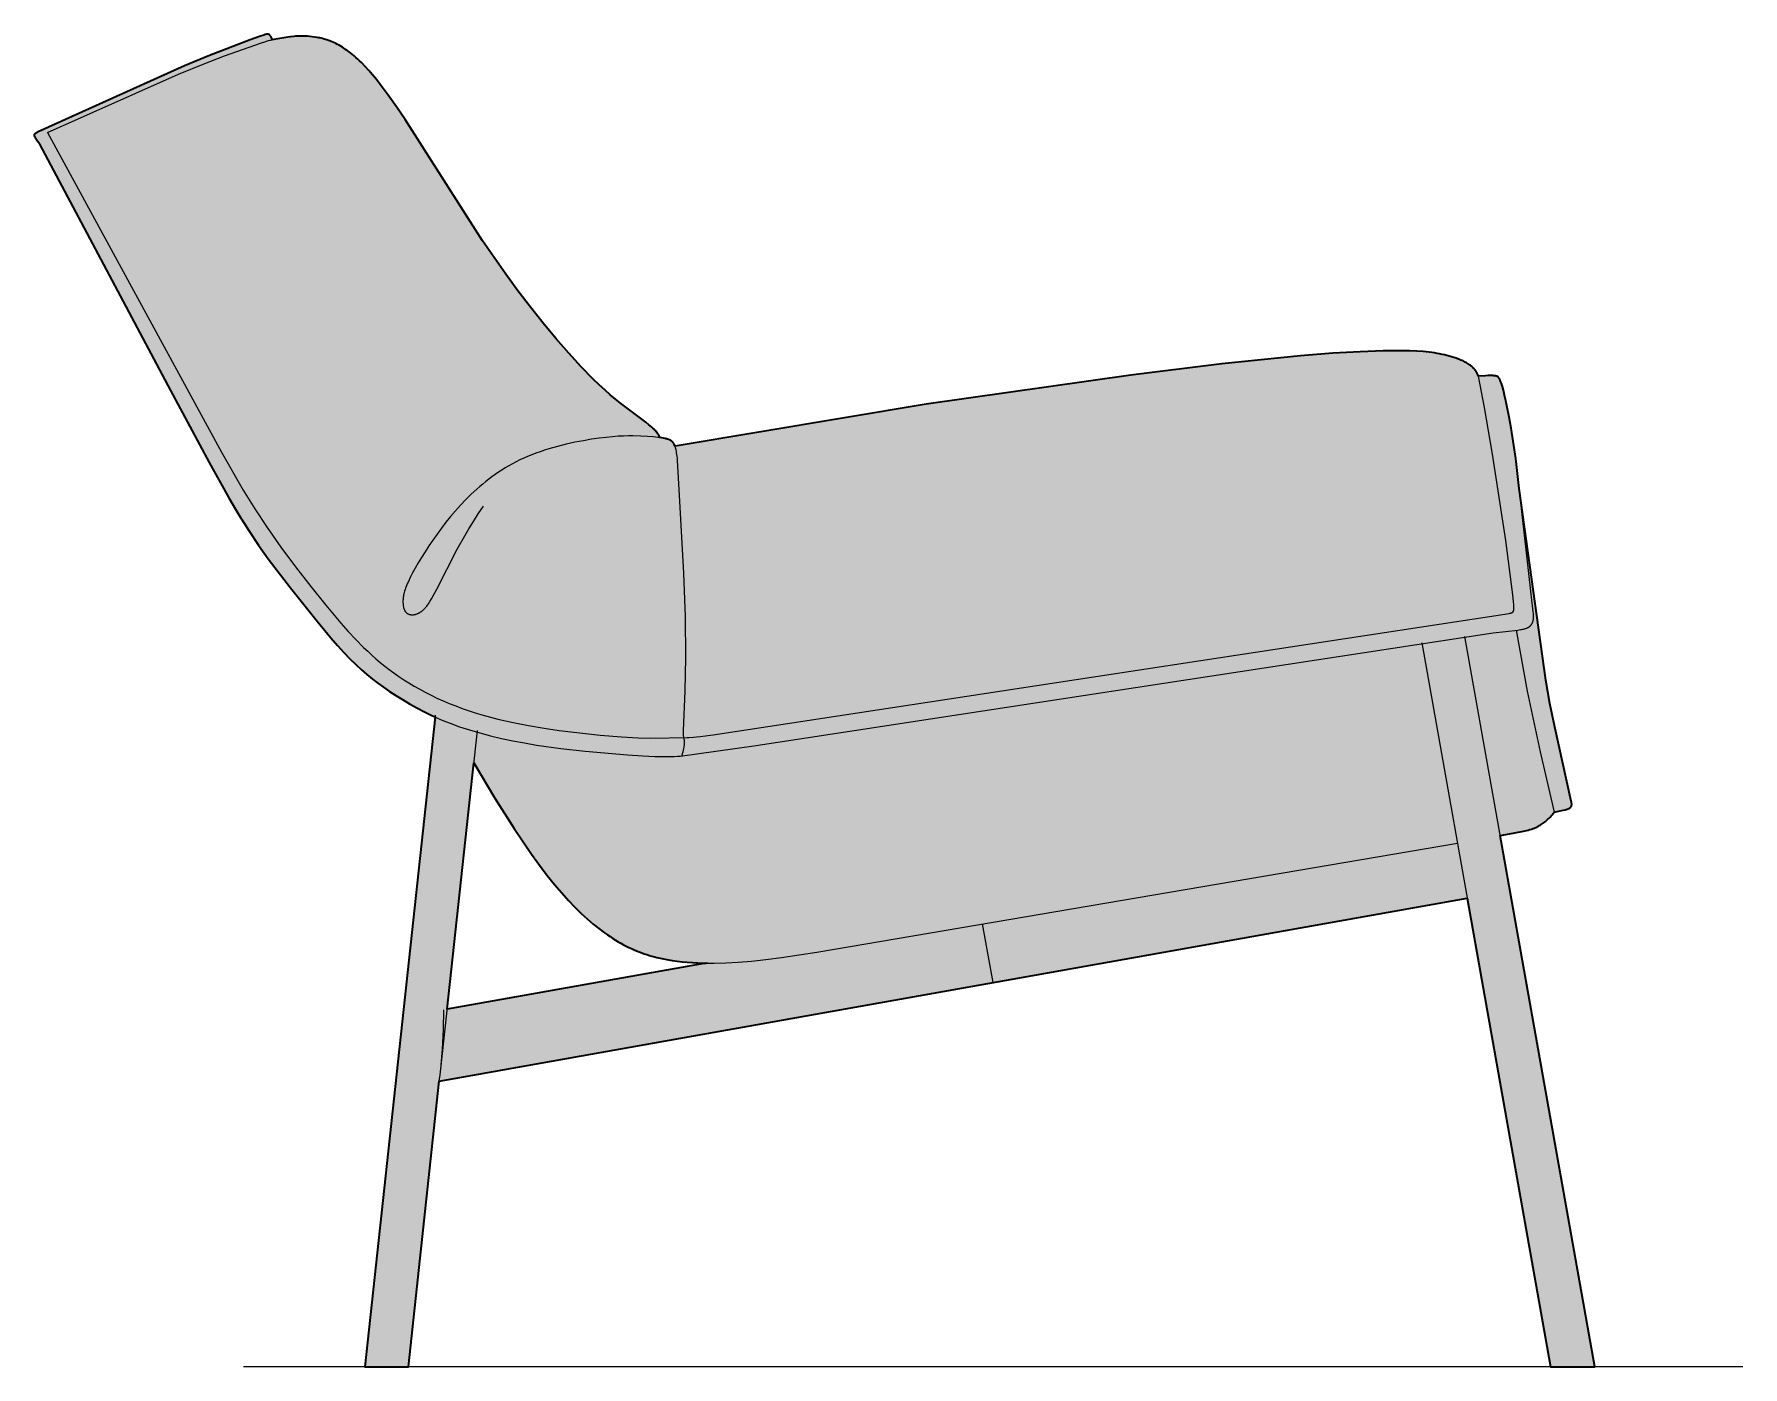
# Model space of a CAD drawing. Header units: millimetres. Extents: x 0 to 2358, y -1186 to 768.
# Drawn here: x 1373 to 2358, y 0 to 768 of the extents above; entities that cross this region are included whole.
import ezdxf

# ---------------------------------------------------------------- set-up
doc = ezdxf.new("R2010")
doc.units = ezdxf.units.MM
doc.layers.add('Blocks', color=7, linetype='Continuous')
doc.layers.add('Blocks$Fill', color=7, linetype='Continuous', true_color=0xffffff)
for name, color, linetype, lineweight, true_color in [('Blocks$Inner', 7, 'Continuous', 25, 0x007f00), ('Blocks$Outline', 7, 'Continuous', 35, 0xff3f3f), ('Groud', 7, 'Continuous', 25, 0x243775)]:
    doc.layers.add(name, color=color, linetype=linetype, lineweight=lineweight, true_color=true_color)

# ---------------------------------------------------------------- blocks, each defined once
blk = doc.blocks.new('Wrap Lounge Chair Side')
at = {"layer": 'Blocks$Fill', "extrusion": (0, 0, -1)}
h = blk.add_hatch(color=256, dxfattribs=at)
h.paths.add_polyline_path([(-705.12, 270.01), (-753.15, 0), (-778.54, 0), (-724.1, 306.09), (-738.41, 308.85), (-740.28, 309.29), (-741.23, 309.54), (-742.19, 309.83), (-742.67, 309.99), (-743.16, 310.17), (-743.65, 310.35), (-744.15, 310.56), (-744.65, 310.77), (-745.15, 311.01), (-745.66, 311.26), (-746.18, 311.53), (-746.7, 311.83), (-747.22, 312.14), (-747.75, 312.48), (-748.29, 312.84), (-748.83, 313.23), (-749.38, 313.64), (-749.93, 314.09), (-750.49, 314.56), (-751.06, 315.06), (-751.64, 315.59), (-752.22, 316.16), (-752.81, 316.76), (-753.41, 317.39), (-754.01, 318.06), (-754.63, 318.77), (-755.25, 319.52), (-761.51, 320.97), (-762.04, 321.12), (-762.52, 321.27), (-762.74, 321.34), (-762.95, 321.42), (-763.15, 321.49), (-763.34, 321.57), (-763.52, 321.64), (-763.68, 321.72), (-763.84, 321.8), (-763.92, 321.84), (-763.99, 321.88), (-764.06, 321.92), (-764.13, 321.97), (-764.19, 322.01), (-764.26, 322.05), (-764.32, 322.09), (-764.38, 322.14), (-764.44, 322.18), (-764.49, 322.23), (-764.54, 322.27), (-764.6, 322.32), (-764.64, 322.37), (-764.69, 322.42), (-764.74, 322.46), (-764.78, 322.51), (-764.82, 322.56), (-764.86, 322.62), (-764.9, 322.67), (-764.93, 322.72), (-764.97, 322.77), (-765, 322.83), (-765.03, 322.88), (-765.06, 322.94), (-765.09, 323), (-765.11, 323.06), (-765.13, 323.12), (-765.16, 323.18), (-765.18, 323.24), (-765.2, 323.3), (-765.21, 323.37), (-765.23, 323.43), (-765.24, 323.5), (-765.25, 323.56), (-765.27, 323.63), (-765.27, 323.7), (-765.28, 323.77), (-765.29, 323.85), (-765.29, 323.92), (-765.3, 323.99), (-765.3, 324.07), (-765.3, 324.15), (-765.3, 324.31), (-765.29, 324.47), (-765.28, 324.64), (-765.26, 324.82), (-765.24, 325), (-765.22, 325.19), (-765.16, 325.58), (-765.08, 326.01), (-755.29, 369.52), (-752.75, 382.21), (-750.4, 395.64), (-735.04, 506.04), (-730.46, 540.83), (-729.32, 547.22), (-727.42, 556.59), (-726.63, 559.96), (-725.95, 562.66), (-725.34, 564.83), (-724.79, 566.6), (-724.54, 567.36), (-724.29, 568.02), (-724.17, 568.32), (-724.05, 568.61), (-723.93, 568.87), (-723.81, 569.11), (-723.69, 569.34), (-723.63, 569.44), (-723.57, 569.54), (-723.51, 569.64), (-723.45, 569.73), (-723.39, 569.82), (-723.33, 569.9), (-723.27, 569.98), (-723.21, 570.06), (-723.15, 570.13), (-723.09, 570.19), (-723.03, 570.26), (-723, 570.29), (-722.97, 570.32), (-722.94, 570.34), (-722.9, 570.37), (-722.87, 570.4), (-722.84, 570.42), (-722.81, 570.45), (-722.78, 570.47), (-722.74, 570.5), (-722.71, 570.52), (-722.68, 570.54), (-722.64, 570.56), (-722.61, 570.58), (-722.58, 570.6), (-722.54, 570.62), (-722.51, 570.64), (-722.47, 570.66), (-722.44, 570.68), (-722.36, 570.71), (-722.29, 570.74), (-722.22, 570.77), (-722.14, 570.8), (-722.07, 570.82), (-721.99, 570.84), (-721.91, 570.86), (-721.82, 570.88), (-721.74, 570.9), (-721.65, 570.92), (-721.48, 570.95), (-721.29, 570.98), (-720.89, 571.03), (-720.43, 571.08), (-720.18, 571.11), (-719.89, 571.13), (-719.56, 571.14), (-719.19, 571.15), (-718.28, 571.16), (-717.12, 571.14), (-715.64, 571.08), (-711.51, 570.83), (-711.41, 571.13), (-711.3, 571.43), (-711.18, 571.72), (-711.05, 572.01), (-710.92, 572.29), (-710.78, 572.57), (-710.64, 572.85), (-710.48, 573.11), (-710.32, 573.38), (-710.16, 573.64), (-709.98, 573.89), (-709.8, 574.14), (-709.62, 574.39), (-709.42, 574.63), (-709.23, 574.87), (-709.02, 575.1), (-708.81, 575.33), (-708.6, 575.56), (-708.38, 575.78), (-708.15, 575.99), (-707.92, 576.21), (-707.68, 576.42), (-707.44, 576.62), (-707.19, 576.82), (-706.94, 577.02), (-706.68, 577.21), (-706.16, 577.59), (-705.61, 577.95), (-705.06, 578.3), (-704.48, 578.64), (-703.89, 578.96), (-703.29, 579.27), (-702.68, 579.57), (-702.05, 579.85), (-701.42, 580.13), (-700.77, 580.39), (-700.12, 580.65), (-698.79, 581.13), (-697.44, 581.58), (-696.08, 581.99), (-694.72, 582.38), (-691.98, 583.08), (-690.59, 583.39), (-689.18, 583.68), (-687.74, 583.95), (-686.26, 584.19), (-684.73, 584.41), (-683.14, 584.61), (-679.76, 584.94), (-676.05, 585.19), (-671.94, 585.36), (-667.37, 585.45), (-656.59, 585.37), (-643.44, 584.91), (-627.69, 583.99), (-609.1, 582.51), (-563.7, 577.85), (-511.22, 571.47), (-393.42, 554.66), (-248.7, 530.42), (-248.57, 530.76), (-248.47, 531.03), (-248.36, 531.29), (-248.3, 531.42), (-248.24, 531.54), (-248.18, 531.67), (-248.11, 531.79), (-248.05, 531.91), (-247.98, 532.02), (-247.91, 532.14), (-247.84, 532.25), (-247.76, 532.36), (-247.69, 532.46), (-247.61, 532.57), (-247.52, 532.67), (-247.44, 532.77), (-247.35, 532.87), (-247.26, 532.97), (-247.17, 533.06), (-247.07, 533.15), (-246.97, 533.24), (-246.86, 533.33), (-246.76, 533.41), (-246.64, 533.5), (-246.53, 533.58), (-246.41, 533.65), (-246.29, 533.73), (-246.16, 533.8), (-246.03, 533.88), (-245.9, 533.95), (-245.76, 534.02), (-245.62, 534.08), (-245.47, 534.15), (-245.32, 534.21), (-245.16, 534.27), (-244.84, 534.39), (-244.5, 534.5), (-244.14, 534.61), (-243.75, 534.71), (-243.35, 534.81), (-242.93, 534.9), (-242.03, 535.08), (-241.04, 535.25), (-239.95, 535.41), (-239.94, 535.41), (-239.86, 535.65), (-239.8, 535.81), (-239.74, 535.97), (-239.67, 536.13), (-239.6, 536.28), (-239.53, 536.44), (-239.45, 536.59), (-239.37, 536.75), (-239.28, 536.91), (-239.19, 537.06), (-239.1, 537.22), (-239, 537.37), (-238.8, 537.68), (-238.58, 538), (-238.35, 538.31), (-238.1, 538.62), (-237.84, 538.93), (-237.56, 539.25), (-237.27, 539.56), (-236.96, 539.88), (-236.65, 540.2), (-235.97, 540.84), (-235.24, 541.5), (-234.46, 542.17), (-233.62, 542.85), (-231.81, 544.27), (-217.31, 555.17), (-214.38, 557.53), (-211.34, 560.1), (-208.17, 562.89), (-204.91, 565.91), (-201.56, 569.15), (-194.63, 576.24), (-187.46, 584.03), (-180.15, 592.42), (-172.77, 601.29), (-165.42, 610.52), (-158.19, 620), (-151.15, 629.6), (-137.86, 648.82), (-93.16, 718.81), (-88.27, 726.02), (-83.52, 732.72), (-78.9, 738.87), (-76.65, 741.72), (-74.43, 744.41), (-72.25, 746.94), (-70.1, 749.3), (-67.99, 751.49), (-66.95, 752.52), (-65.91, 753.5), (-64.89, 754.43), (-63.87, 755.32), (-62.86, 756.16), (-61.87, 756.96), (-60.88, 757.72), (-59.9, 758.44), (-58.93, 759.12), (-57.97, 759.76), (-57.03, 760.36), (-56.09, 760.92), (-55.16, 761.45), (-54.24, 761.95), (-53.34, 762.41), (-52.44, 762.84), (-51.55, 763.24), (-50.68, 763.62), (-49.81, 763.96), (-48.96, 764.28), (-48.12, 764.57), (-47.29, 764.84), (-46.47, 765.08), (-45.67, 765.3), (-44.87, 765.5), (-44.09, 765.68), (-43.32, 765.85), (-42.56, 765.99), (-41.08, 766.23), (-39.65, 766.42), (-38.27, 766.56), (-36.95, 766.66), (-35.67, 766.73), (-34.45, 766.76), (-33.28, 766.77), (-32.16, 766.75), (-31.08, 766.71), (-30.05, 766.65), (-29.07, 766.58), (-27.25, 766.38), (-25.61, 766.16), (-17.61, 764.86), (-16.74, 764.7), (-16.22, 765.82), (-16.07, 766.1), (-15.93, 766.36), (-15.79, 766.6), (-15.73, 766.7), (-15.66, 766.81), (-15.6, 766.9), (-15.53, 766.99), (-15.47, 767.08), (-15.41, 767.16), (-15.35, 767.23), (-15.29, 767.3), (-15.25, 767.33), (-15.22, 767.37), (-15.19, 767.4), (-15.16, 767.43), (-15.13, 767.45), (-15.1, 767.48), (-15.07, 767.51), (-15.04, 767.53), (-15.01, 767.56), (-14.98, 767.58), (-14.95, 767.6), (-14.92, 767.62), (-14.88, 767.64), (-14.85, 767.66), (-14.82, 767.68), (-14.79, 767.7), (-14.76, 767.71), (-14.73, 767.73), (-14.69, 767.74), (-14.66, 767.76), (-14.63, 767.77), (-14.59, 767.78), (-14.56, 767.8), (-14.53, 767.81), (-14.49, 767.82), (-14.46, 767.82), (-14.43, 767.83), (-14.39, 767.84), (-14.35, 767.85), (-14.32, 767.85), (-14.28, 767.86), (-14.25, 767.87), (-14.21, 767.87), (-14.17, 767.87), (-14.14, 767.88), (-14.1, 767.88), (-14.02, 767.88), (-13.95, 767.88), (-13.87, 767.88), (-13.79, 767.88), (-13.71, 767.87), (-13.63, 767.86), (-13.54, 767.85), (-13.46, 767.84), (-13.37, 767.83), (-13.29, 767.81), (-13.11, 767.77), (-12.92, 767.73), (-12.74, 767.68), (-12.54, 767.63), (-11.72, 767.37), (-9.36, 766.58), (-3.97, 764.63), (19.54, 755.6), (33.82, 749.71), (118.16, 711.56), (118.88, 711.22), (119.11, 711.1), (119.33, 710.98), (119.53, 710.86), (119.62, 710.8), (119.71, 710.74), (119.8, 710.69), (119.88, 710.63), (119.96, 710.57), (120.04, 710.51), (120.07, 710.48), (120.1, 710.45), (120.14, 710.42), (120.17, 710.39), (120.2, 710.36), (120.22, 710.33), (120.25, 710.3), (120.27, 710.27), (120.3, 710.24), (120.32, 710.21), (120.34, 710.18), (120.36, 710.15), (120.38, 710.12), (120.4, 710.09), (120.41, 710.06), (120.43, 710.03), (120.44, 710), (120.45, 709.97), (120.47, 709.94), (120.48, 709.91), (120.48, 709.88), (120.49, 709.85), (120.5, 709.83), (120.51, 709.8), (120.51, 709.77), (120.51, 709.74), (120.52, 709.71), (120.52, 709.68), (120.52, 709.65), (120.52, 709.62), (120.52, 709.59), (120.52, 709.56), (120.51, 709.53), (120.51, 709.5), (120.51, 709.46), (120.5, 709.43), (120.49, 709.4), (120.49, 709.37), (120.48, 709.34), (120.47, 709.31), (120.46, 709.28), (120.45, 709.25), (120.44, 709.22), (120.43, 709.19), (120.41, 709.13), (120.38, 709.06), (120.35, 709), (120.32, 708.94), (120.28, 708.87), (120.25, 708.81), (120.17, 708.68), (120.01, 708.41), (118.35, 705.96), (118.2, 705.73), (118.06, 705.49), (117.9, 705.22), (8.3, 500.73), (2.55, 491), (-3.13, 481.89), (-8.71, 473.53), (-14.39, 465.56), (-27.11, 448.89), (-42.47, 429.61), (-50.4, 420.12), (-54.25, 415.7), (-57.93, 411.63), (-61.43, 407.95), (-64.76, 404.64), (-67.99, 401.64), (-71.16, 398.88), (-74.31, 396.32), (-77.51, 393.89), (-80.8, 391.53), (-84.23, 389.19), (-87.84, 386.82), (-91.65, 384.43), (-95.67, 382.04), (-99.9, 379.67), (-104.36, 377.34), (-109.05, 375.07), (-110.44, 374.45), (-69.92, 0), (-95.06, 0), (-112.88, 164.67)], flags=0)
h.paths.add_polyline_path([(-132.74, 348.12), (-156.02, 310.12), (-161.14, 302.44), (-166.02, 295.42), (-170.67, 289.01), (-175.1, 283.18), (-179.34, 277.88), (-183.4, 273.08), (-187.3, 268.74), (-191.04, 264.81), (-194.66, 261.27), (-198.16, 258.06), (-201.56, 255.16), (-204.89, 252.52), (-208.14, 250.1), (-209.74, 248.97), (-211.33, 247.9), (-212.91, 246.87), (-214.47, 245.9), (-216.03, 244.97), (-217.56, 244.09), (-219.09, 243.25), (-220.61, 242.46), (-222.12, 241.71), (-223.62, 241), (-225.11, 240.33), (-226.59, 239.7), (-228.07, 239.11), (-229.54, 238.56), (-231.01, 238.03), (-232.47, 237.54), (-233.93, 237.09), (-235.38, 236.66), (-236.83, 236.26), (-238.28, 235.9), (-241.17, 235.24), (-244.07, 234.67), (-246.97, 234.19), (-249.88, 233.79), (-252.8, 233.45), (-255.75, 233.17), (-258.73, 232.94), (-261.76, 232.77), (-264.84, 232.65), (-266.5, 232.62), (-117.37, 206.09)], flags=0)
at = {"layer": 'Blocks$Inner'}
for p, q in [((431.94, 221.42), (425.93, 255.21)), ((267.35, 232.77), (117.37, 206.09))]:
    blk.add_line(p, q, dxfattribs=at)
for points in [[(16.74, 764.7), (16.37, 765.5), (16.22, 765.82), (16.07, 766.1), (15.93, 766.36), (15.79, 766.6), (15.73, 766.7), (15.66, 766.81), (15.6, 766.9), (15.53, 766.99), (15.47, 767.08), (15.41, 767.16), (15.35, 767.23), (15.29, 767.3), (15.25, 767.33), (15.22, 767.37), (15.19, 767.4), (15.16, 767.43), (15.13, 767.45), (15.1, 767.48), (15.07, 767.51), (15.04, 767.53), (15.01, 767.56), (14.98, 767.58), (14.95, 767.6), (14.92, 767.62), (14.88, 767.64), (14.85, 767.66), (14.82, 767.68), (14.79, 767.7), (14.76, 767.71), (14.73, 767.73), (14.69, 767.74), (14.66, 767.76), (14.63, 767.77), (14.59, 767.78), (14.56, 767.8), (14.53, 767.81), (14.49, 767.82), (14.46, 767.82), (14.43, 767.83), (14.39, 767.84), (14.35, 767.85), (14.32, 767.85), (14.28, 767.86), (14.25, 767.87), (14.21, 767.87), (14.17, 767.87), (14.14, 767.88), (14.1, 767.88), (14.02, 767.88), (13.95, 767.88), (13.87, 767.88), (13.79, 767.88), (13.71, 767.87), (13.63, 767.86), (13.54, 767.85), (13.46, 767.84), (13.37, 767.83), (13.29, 767.81), (13.11, 767.77), (12.92, 767.73), (12.74, 767.68), (12.54, 767.63), (11.72, 767.37), (9.36, 766.58), (3.97, 764.63), (-19.54, 755.6), (-33.82, 749.71), (-118.16, 711.56), (-118.65, 711.33), (-118.88, 711.22), (-119.11, 711.1), (-119.33, 710.98), (-119.53, 710.86), (-119.62, 710.8), (-119.71, 710.74), (-119.8, 710.69), (-119.88, 710.63), (-119.96, 710.57), (-120.04, 710.51), (-120.07, 710.48), (-120.1, 710.45), (-120.14, 710.42), (-120.17, 710.39), (-120.2, 710.36), (-120.22, 710.33), (-120.25, 710.3), (-120.27, 710.27), (-120.3, 710.24), (-120.32, 710.21), (-120.34, 710.18), (-120.36, 710.15), (-120.38, 710.12), (-120.4, 710.09), (-120.41, 710.06), (-120.43, 710.03), (-120.44, 710), (-120.45, 709.97), (-120.47, 709.94), (-120.48, 709.91), (-120.48, 709.88), (-120.49, 709.85), (-120.5, 709.83), (-120.51, 709.8), (-120.51, 709.77), (-120.51, 709.74), (-120.52, 709.71), (-120.52, 709.68), (-120.52, 709.65), (-120.52, 709.62), (-120.52, 709.59), (-120.52, 709.56), (-120.51, 709.53), (-120.51, 709.5), (-120.51, 709.46), (-120.5, 709.43), (-120.49, 709.4), (-120.49, 709.37), (-120.48, 709.34), (-120.47, 709.31), (-120.46, 709.28), (-120.45, 709.25), (-120.44, 709.22), (-120.43, 709.19), (-120.41, 709.13), (-120.38, 709.06), (-120.35, 709), (-120.32, 708.94), (-120.28, 708.87), (-120.25, 708.81), (-120.17, 708.68), (-120.01, 708.41), (-118.35, 705.96), (-118.2, 705.73), (-118.06, 705.49), (-117.9, 705.22), (-117.54, 704.54), (-42.01, 562.51), (-19.73, 521.05), (-8.3, 500.73), (-2.55, 491), (3.13, 481.89), (8.71, 473.53), (14.39, 465.56), (27.11, 448.89), (42.47, 429.61), (50.4, 420.12), (54.25, 415.7), (57.93, 411.63), (61.43, 407.95), (64.76, 404.64), (67.99, 401.64), (71.16, 398.88), (74.31, 396.32), (77.51, 393.89), (80.8, 391.53), (84.23, 389.19), (87.84, 386.82), (91.65, 384.43), (95.67, 382.04), (99.9, 379.67), (104.36, 377.34), (109.05, 375.07), (113.98, 372.88), (116.54, 371.82), (119.16, 370.79), (124.6, 368.82), (130.28, 366.97), (136.19, 365.24), (142.32, 363.63), (148.67, 362.13), (155.21, 360.74), (161.93, 359.46), (168.83, 358.29), (182.97, 356.28), (196.95, 354.67), (221.27, 352.57), (230.2, 352.02), (236.98, 351.73), (242, 351.64), (245.64, 351.65), (248.28, 351.72), (250.2, 351.83), (250.97, 351.89), (251.66, 351.96), (294.14, 357.91), (720.12, 422.98), (734.17, 424.53), (734.97, 424.64), (735.75, 424.76), (736.5, 424.89), (737.21, 425.04), (737.56, 425.12), (737.9, 425.2), (738.23, 425.29), (738.55, 425.38), (738.86, 425.48), (739.16, 425.59), (739.45, 425.7), (739.73, 425.82), (739.86, 425.88), (739.99, 425.94), (740.12, 426.01), (740.25, 426.07), (740.37, 426.14), (740.49, 426.21), (740.61, 426.28), (740.72, 426.35), (740.83, 426.43), (740.94, 426.5), (741.05, 426.58), (741.15, 426.66), (741.25, 426.74), (741.34, 426.83), (741.44, 426.91), (741.53, 427), (741.61, 427.09), (741.7, 427.18), (741.78, 427.27), (741.86, 427.36), (741.94, 427.45), (742.01, 427.55), (742.08, 427.64), (742.15, 427.74), (742.22, 427.84), (742.28, 427.93), (742.34, 428.03), (742.4, 428.13), (742.46, 428.24), (742.51, 428.34), (742.56, 428.44), (742.61, 428.55), (742.66, 428.65), (742.71, 428.76), (742.75, 428.86), (742.79, 428.97), (742.87, 429.18), (742.94, 429.4), (743, 429.62), (743.06, 429.84), (743.11, 430.06), (743.15, 430.28), (743.19, 430.49), (743.22, 430.71), (743.25, 430.93), (743.27, 431.15), (743.29, 431.36), (743.31, 431.58), (743.32, 432), (743.33, 432.4), (743.32, 432.79), (743.31, 433.17), (743.3, 433.53), (743.27, 433.89), (743.24, 434.26), (743.16, 435.05), (733.06, 523.35), (730.46, 540.83), (729.32, 547.22), (727.42, 556.59), (726.63, 559.96), (725.95, 562.66), (725.34, 564.83), (724.79, 566.6), (724.54, 567.36), (724.29, 568.02), (724.17, 568.32), (724.05, 568.61), (723.93, 568.87), (723.81, 569.11), (723.69, 569.34), (723.63, 569.44), (723.57, 569.54), (723.51, 569.64), (723.45, 569.73), (723.39, 569.82), (723.33, 569.9), (723.27, 569.98), (723.21, 570.06), (723.15, 570.13), (723.09, 570.19), (723.03, 570.26), (723, 570.29), (722.97, 570.32), (722.94, 570.34), (722.9, 570.37), (722.87, 570.4), (722.84, 570.42), (722.81, 570.45), (722.78, 570.47), (722.74, 570.5), (722.71, 570.52), (722.68, 570.54), (722.64, 570.56), (722.61, 570.58), (722.58, 570.6), (722.54, 570.62), (722.51, 570.64), (722.47, 570.66), (722.44, 570.68), (722.36, 570.71), (722.29, 570.74), (722.22, 570.77), (722.14, 570.8), (722.07, 570.82), (721.99, 570.84), (721.91, 570.86), (721.82, 570.88), (721.74, 570.9), (721.65, 570.92), (721.48, 570.95), (721.29, 570.98), (720.89, 571.03), (720.43, 571.08), (720.18, 571.11), (719.89, 571.13), (719.56, 571.14), (719.19, 571.15), (718.28, 571.16), (717.12, 571.14), (715.64, 571.08), (711.51, 570.83)], [(-112.83, 711.3), (-37.31, 744.77), (-22.24, 751.02), (-10.81, 755.4), (10.44, 762.92), (12.36, 763.55), (13.91, 764.03), (14.58, 764.22), (15.22, 764.38), (15.82, 764.52), (16.41, 764.64), (17.61, 764.86), (25.61, 766.16), (27.25, 766.38), (29.07, 766.58), (30.05, 766.65), (31.08, 766.71), (32.16, 766.75), (33.28, 766.77), (34.45, 766.76), (35.67, 766.73), (36.95, 766.66), (38.27, 766.56), (39.65, 766.42), (41.08, 766.23), (42.56, 765.99), (43.32, 765.85), (44.09, 765.68), (44.87, 765.5), (45.67, 765.3), (46.47, 765.08), (47.29, 764.84), (48.12, 764.57), (48.96, 764.28), (49.81, 763.96), (50.68, 763.62), (51.55, 763.24), (52.44, 762.84), (53.34, 762.41), (54.24, 761.95), (55.16, 761.45), (56.09, 760.92), (57.03, 760.36), (57.97, 759.76), (58.93, 759.12), (59.9, 758.44), (60.88, 757.72), (61.87, 756.96), (62.86, 756.16), (63.87, 755.32), (64.89, 754.43), (65.91, 753.5), (66.95, 752.52), (67.99, 751.49), (70.1, 749.3), (72.25, 746.94), (74.43, 744.41), (76.65, 741.72), (78.9, 738.87), (83.52, 732.72), (88.27, 726.02), (93.16, 718.81), (137.86, 648.82), (151.15, 629.6), (158.19, 620), (165.42, 610.52), (172.77, 601.29), (180.15, 592.42), (187.46, 584.03), (194.63, 576.24), (201.56, 569.15), (204.91, 565.91), (208.17, 562.89), (211.34, 560.1), (214.38, 557.53), (217.31, 555.17), (231.81, 544.27), (233.62, 542.85), (234.46, 542.17), (235.24, 541.5), (235.97, 540.84), (236.65, 540.2), (236.96, 539.88), (237.27, 539.56), (237.56, 539.25), (237.84, 538.93), (238.1, 538.62), (238.35, 538.31), (238.58, 538), (238.8, 537.68), (239, 537.37), (239.1, 537.22), (239.19, 537.06), (239.28, 536.91), (239.37, 536.75), (239.45, 536.59), (239.53, 536.44), (239.6, 536.28), (239.67, 536.13), (239.74, 535.97), (239.8, 535.81), (239.86, 535.65), (239.91, 535.49), (239.96, 535.34), (240.01, 535.18)], [(-112.87, 711.28), (-12.63, 527.04), (-0.04, 505.13), (6.59, 494.44), (13.77, 483.56), (21.68, 472.33), (30.12, 460.94), (38.84, 449.67), (47.56, 438.81), (56.12, 428.59), (60.42, 423.73), (64.8, 419.04), (69.31, 414.5), (71.62, 412.29), (73.99, 410.11), (76.41, 407.98), (78.89, 405.88), (81.45, 403.81), (84.07, 401.79), (86.78, 399.79), (89.57, 397.84), (92.44, 395.92), (95.4, 394.05), (98.44, 392.22), (101.58, 390.43), (104.8, 388.7), (108.12, 387.01), (111.53, 385.37), (115.03, 383.78), (118.63, 382.26), (122.33, 380.78), (126.13, 379.37), (130.04, 378.02), (134.04, 376.73), (138.15, 375.51), (142.36, 374.35), (146.66, 373.26), (155.45, 371.28), (164.37, 369.53), (173.25, 368.01), (181.96, 366.71), (190.34, 365.61), (205.5, 363.97), (217.82, 362.97), (227.45, 362.47), (234.83, 362.3), (255.71, 362.61), (256.73, 362.64), (259.32, 362.8), (261.01, 362.95), (263.25, 363.18), (270.64, 364.13), (729.24, 434.14), (729.57, 434.2), (729.89, 434.26), (730.03, 434.29), (730.17, 434.32), (730.31, 434.36), (730.44, 434.4), (730.56, 434.44), (730.62, 434.46), (730.67, 434.48), (730.73, 434.5), (730.79, 434.53), (730.84, 434.55), (730.89, 434.58), (730.94, 434.6), (730.99, 434.63), (731.04, 434.66), (731.09, 434.69), (731.13, 434.72), (731.18, 434.75), (731.22, 434.78), (731.26, 434.81), (731.3, 434.84), (731.34, 434.88), (731.38, 434.92), (731.42, 434.95), (731.45, 434.99), (731.49, 435.03), (731.52, 435.07), (731.55, 435.11), (731.58, 435.16), (731.61, 435.2), (731.64, 435.25), (731.67, 435.29), (731.7, 435.34), (731.73, 435.39), (731.75, 435.45), (731.77, 435.5), (731.8, 435.55), (731.82, 435.61), (731.84, 435.67), (731.86, 435.73), (731.88, 435.79), (731.9, 435.86), (731.91, 435.93), (731.93, 435.99), (731.94, 436.07), (731.96, 436.14), (731.97, 436.22), (731.98, 436.3), (732, 436.46), (732.02, 436.64), (732.03, 436.83), (732.04, 437.04), (732.04, 437.25), (732.05, 437.48), (732.04, 437.99), (732.01, 438.56), (731.97, 439.2), (731.84, 440.7), (731.41, 444.76), (727.38, 476.21), (719.73, 525.88), (714.97, 552.74), (711.51, 570.83), (711.41, 571.13), (711.3, 571.43), (711.18, 571.72), (711.05, 572.01), (710.92, 572.29), (710.78, 572.57), (710.64, 572.85), (710.48, 573.11), (710.32, 573.38), (710.16, 573.64), (709.98, 573.89), (709.8, 574.14), (709.62, 574.39), (709.42, 574.63), (709.23, 574.87), (709.02, 575.1), (708.81, 575.33), (708.6, 575.56), (708.38, 575.78), (708.15, 575.99), (707.92, 576.21), (707.68, 576.42), (707.44, 576.62), (707.19, 576.82), (706.94, 577.02), (706.68, 577.21), (706.16, 577.59), (705.61, 577.95), (705.06, 578.3), (704.48, 578.64), (703.89, 578.96), (703.29, 579.27), (702.68, 579.57), (702.05, 579.85), (701.42, 580.13), (700.77, 580.39), (700.12, 580.65), (698.79, 581.13), (697.44, 581.58), (696.08, 581.99), (694.72, 582.38), (693.35, 582.74), (691.98, 583.08), (690.59, 583.39), (689.18, 583.68), (687.74, 583.95), (686.26, 584.19), (684.73, 584.41), (683.14, 584.61), (679.76, 584.94), (676.05, 585.19), (671.94, 585.36), (667.37, 585.45), (656.59, 585.37), (643.44, 584.91), (627.69, 583.99), (609.1, 582.51), (563.7, 577.85), (511.22, 571.47), (393.42, 554.66), (248.7, 530.42)], [(252.75, 352.1), (253.08, 353.31), (253.36, 354.4), (253.59, 355.4), (253.78, 356.31), (253.93, 357.12), (254.03, 357.85), (254.07, 358.19), (254.11, 358.51), (254.13, 358.81), (254.15, 359.1), (254.16, 359.37), (254.17, 359.63), (254.17, 359.87), (254.16, 360.09), (254.15, 360.31), (254.14, 360.51), (254.12, 360.7), (254.1, 360.89), (254.08, 361.06), (254.06, 361.22), (254, 361.53), (253.79, 362.56), (253.71, 363.01), (253.64, 363.43), (253.59, 363.84), (253.55, 364.25), (253.52, 364.67), (253.51, 365.12), (253.5, 365.59), (253.51, 366.75), (254.47, 389.24), (254.87, 408.7), (254.66, 432.08), (253.81, 457.29), (251.33, 501.99), (250.16, 522.25), (250.04, 523.57), (249.91, 524.74), (249.77, 525.78), (249.62, 526.71), (249.47, 527.54), (249.31, 528.29), (249.13, 528.97), (248.96, 529.6), (248.77, 530.2), (248.68, 530.49), (248.57, 530.76), (248.47, 531.03), (248.36, 531.29), (248.3, 531.42), (248.24, 531.54), (248.18, 531.67), (248.11, 531.79), (248.05, 531.91), (247.98, 532.02), (247.91, 532.14), (247.84, 532.25), (247.76, 532.36), (247.69, 532.46), (247.61, 532.57), (247.52, 532.67), (247.44, 532.77), (247.35, 532.87), (247.26, 532.97), (247.17, 533.06), (247.07, 533.15), (246.97, 533.24), (246.86, 533.33), (246.76, 533.41), (246.64, 533.5), (246.53, 533.58), (246.41, 533.65), (246.29, 533.73), (246.16, 533.8), (246.03, 533.88), (245.9, 533.95), (245.76, 534.02), (245.62, 534.08), (245.47, 534.15), (245.32, 534.21), (245.16, 534.27), (244.84, 534.39), (244.5, 534.5), (244.14, 534.61), (243.75, 534.71), (243.35, 534.81), (242.93, 534.9), (242.03, 535.08), (241.04, 535.25), (239.95, 535.41), (238.76, 535.57), (236.04, 535.85), (232.8, 536.09), (228.96, 536.29), (224.44, 536.4), (221.87, 536.4), (219.05, 536.33), (215.98, 536.18), (212.61, 535.93), (208.93, 535.57), (204.92, 535.08), (200.56, 534.44), (195.91, 533.65), (191.05, 532.71), (186.05, 531.61), (180.98, 530.35), (175.92, 528.91), (173.42, 528.13), (170.94, 527.31), (168.5, 526.44), (166.11, 525.53), (163.78, 524.58), (161.5, 523.58), (159.28, 522.54), (157.1, 521.46), (154.98, 520.34), (152.91, 519.18), (150.88, 517.98), (148.9, 516.75), (146.96, 515.48), (145.07, 514.18), (143.22, 512.85), (141.4, 511.49), (139.62, 510.1), (137.88, 508.68), (136.18, 507.24), (134.51, 505.77), (131.25, 502.77), (128.12, 499.67), (125.11, 496.51), (122.2, 493.27), (119.4, 489.98), (116.71, 486.64), (114.11, 483.26), (111.6, 479.84), (109.19, 476.42), (106.88, 473), (104.7, 469.64), (102.65, 466.36), (100.76, 463.21), (99.04, 460.22), (97.51, 457.43), (96.18, 454.87), (95.08, 452.57), (94.6, 451.52), (94.17, 450.51), (93.79, 449.57), (93.45, 448.67), (93.16, 447.81), (92.9, 447), (92.68, 446.23), (92.49, 445.49), (92.34, 444.78), (92.21, 444.09), (92.11, 443.43), (92.04, 442.8), (91.99, 442.17), (91.96, 441.56), (91.95, 440.96), (91.96, 440.37), (91.98, 439.79), (92, 439.5), (92.03, 439.22), (92.06, 438.94), (92.09, 438.67), (92.13, 438.4), (92.18, 438.14), (92.23, 437.88), (92.29, 437.63), (92.35, 437.38), (92.42, 437.13), (92.49, 436.9), (92.57, 436.66), (92.66, 436.44), (92.75, 436.22), (92.8, 436.11), (92.85, 436.01), (92.9, 435.9), (92.95, 435.8), (93.01, 435.7), (93.06, 435.6), (93.12, 435.5), (93.18, 435.41), (93.24, 435.31), (93.3, 435.22), (93.37, 435.13), (93.43, 435.05), (93.5, 434.96), (93.57, 434.88), (93.64, 434.8), (93.71, 434.72), (93.78, 434.64), (93.86, 434.56), (93.94, 434.49), (94.02, 434.42), (94.1, 434.35), (94.18, 434.28), (94.26, 434.22), (94.35, 434.16), (94.44, 434.1), (94.53, 434.04), (94.62, 433.99), (94.71, 433.93), (94.8, 433.88), (94.9, 433.84), (95, 433.79), (95.1, 433.75), (95.2, 433.7), (95.3, 433.67), (95.4, 433.63), (95.51, 433.59), (95.61, 433.56), (95.72, 433.53), (95.83, 433.5), (95.94, 433.48), (96.05, 433.45), (96.16, 433.43), (96.27, 433.41), (96.39, 433.4), (96.5, 433.38), (96.62, 433.37), (96.74, 433.36), (96.85, 433.35), (96.97, 433.35), (97.09, 433.34), (97.21, 433.34), (97.33, 433.34), (97.46, 433.35), (97.58, 433.35), (97.83, 433.37), (98.08, 433.39), (98.33, 433.43), (98.58, 433.47), (98.84, 433.52), (99.09, 433.58), (99.35, 433.65), (99.61, 433.73), (99.86, 433.81), (100.12, 433.9), (100.38, 434.01), (100.64, 434.12), (100.89, 434.23), (101.15, 434.36), (101.4, 434.49), (101.65, 434.64), (101.9, 434.79), (102.15, 434.95), (102.39, 435.11), (102.63, 435.29), (102.87, 435.47), (103.11, 435.66), (103.35, 435.86), (103.58, 436.07), (103.82, 436.29), (104.05, 436.51), (104.28, 436.75), (104.52, 436.99), (104.75, 437.24), (104.98, 437.5), (105.2, 437.77), (105.66, 438.33), (106.12, 438.94), (106.58, 439.57), (107.04, 440.25), (107.51, 440.96), (108.46, 442.5), (109.43, 444.2), (111.51, 448.08), (123.26, 471.14), (127.52, 478.85), (129.92, 482.94), (132.5, 487.17), (135.29, 491.51), (138.29, 495.95)], [(724.1, 306.09), (731.66, 307.46), (738.41, 308.85), (740.28, 309.29), (741.23, 309.54), (742.19, 309.83), (742.67, 309.99), (743.16, 310.17), (743.65, 310.35), (744.15, 310.56), (744.65, 310.77), (745.15, 311.01), (745.66, 311.26), (746.18, 311.53), (746.7, 311.83), (747.22, 312.14), (747.75, 312.48), (748.29, 312.84), (748.83, 313.23), (749.38, 313.64), (749.93, 314.09), (750.49, 314.56), (751.06, 315.06), (751.64, 315.59), (752.22, 316.16), (752.81, 316.76), (753.41, 317.39), (754.01, 318.06), (754.63, 318.77), (755.25, 319.52), (760.3, 320.66), (761.51, 320.97), (762.04, 321.12), (762.52, 321.27), (762.74, 321.34), (762.95, 321.42), (763.15, 321.49), (763.34, 321.57), (763.52, 321.64), (763.68, 321.72), (763.84, 321.8), (763.92, 321.84), (763.99, 321.88), (764.06, 321.92), (764.13, 321.97), (764.19, 322.01), (764.26, 322.05), (764.32, 322.09), (764.38, 322.14), (764.44, 322.18), (764.49, 322.23), (764.54, 322.27), (764.6, 322.32), (764.64, 322.37), (764.69, 322.42), (764.74, 322.46), (764.78, 322.51), (764.82, 322.56), (764.86, 322.62), (764.9, 322.67), (764.93, 322.72), (764.97, 322.77), (765, 322.83), (765.03, 322.88), (765.06, 322.94), (765.09, 323), (765.11, 323.06), (765.13, 323.12), (765.16, 323.18), (765.18, 323.24), (765.2, 323.3), (765.21, 323.37), (765.23, 323.43), (765.24, 323.5), (765.25, 323.56), (765.27, 323.63), (765.27, 323.7), (765.28, 323.77), (765.29, 323.85), (765.29, 323.92), (765.3, 323.99), (765.3, 324.07), (765.3, 324.15), (765.3, 324.31), (765.29, 324.47), (765.28, 324.64), (765.26, 324.82), (765.24, 325), (765.22, 325.19), (765.16, 325.58), (765.08, 326.01), (755.29, 369.52), (752.75, 382.21), (750.4, 395.64), (733.86, 514.55)], [(733.34, 424.45), (739.73, 389.28), (747.04, 354.3), (755.24, 319.52)], [(678.96, 417.13), (753.15, 0), (778.54, 0), (703.71, 420.73)], [(110.56, 375.57), (69.92, 0), (95.06, 0), (112.88, 164.67)], [(134.74, 366.61), (113.65, 171.76), (113.22, 168.19), (112.69, 164.63), (705.12, 270.01)], [(132.74, 348.12), (144.97, 327.58), (156.02, 310.12), (161.14, 302.44), (166.02, 295.42), (170.67, 289.01), (175.1, 283.18), (179.34, 277.88), (183.4, 273.08), (187.3, 268.74), (191.04, 264.81), (194.66, 261.27), (198.16, 258.06), (201.56, 255.16), (204.89, 252.52), (208.14, 250.1), (209.74, 248.97), (211.33, 247.9), (212.91, 246.87), (214.47, 245.9), (216.03, 244.97), (217.56, 244.09), (219.09, 243.25), (220.61, 242.46), (222.12, 241.71), (223.62, 241), (225.11, 240.33), (226.59, 239.7), (228.07, 239.11), (229.54, 238.56), (231.01, 238.03), (232.47, 237.54), (233.93, 237.09), (235.38, 236.66), (236.83, 236.26), (238.28, 235.9), (241.17, 235.24), (244.07, 234.67), (246.97, 234.19), (249.88, 233.79), (252.8, 233.45), (255.75, 233.17), (258.73, 232.94), (261.76, 232.77), (264.84, 232.65), (267.98, 232.59), (271.21, 232.59), (277.92, 232.75), (285.07, 233.15), (292.74, 233.79), (301.02, 234.68), (309.99, 235.81), (330.37, 238.85), (699.46, 301.83)], [(115.23, 205.71), (115.07, 194.38), (114.55, 183.06), (113.65, 171.76)]]:
    blk.add_lwpolyline(points, dxfattribs=at)
at = {"layer": 'Blocks$Outline'}
for points in [[(16.74, 764.7), (16.37, 765.5), (16.22, 765.82), (16.07, 766.1), (15.93, 766.36), (15.79, 766.6), (15.73, 766.7), (15.66, 766.81), (15.6, 766.9), (15.53, 766.99), (15.47, 767.08), (15.41, 767.16), (15.35, 767.23), (15.29, 767.3), (15.25, 767.33), (15.22, 767.37), (15.19, 767.4), (15.16, 767.43), (15.13, 767.45), (15.1, 767.48), (15.07, 767.51), (15.04, 767.53), (15.01, 767.56), (14.98, 767.58), (14.95, 767.6), (14.92, 767.62), (14.88, 767.64), (14.85, 767.66), (14.82, 767.68), (14.79, 767.7), (14.76, 767.71), (14.73, 767.73), (14.69, 767.74), (14.66, 767.76), (14.63, 767.77), (14.59, 767.78), (14.56, 767.8), (14.53, 767.81), (14.49, 767.82), (14.46, 767.82), (14.43, 767.83), (14.39, 767.84), (14.35, 767.85), (14.32, 767.85), (14.28, 767.86), (14.25, 767.87), (14.21, 767.87), (14.17, 767.87), (14.14, 767.88), (14.1, 767.88), (14.02, 767.88), (13.95, 767.88), (13.87, 767.88), (13.79, 767.88), (13.71, 767.87), (13.63, 767.86), (13.54, 767.85), (13.46, 767.84), (13.37, 767.83), (13.29, 767.81), (13.11, 767.77), (12.92, 767.73), (12.74, 767.68), (12.54, 767.63), (11.72, 767.37), (9.36, 766.58), (3.97, 764.63), (-19.54, 755.6), (-33.82, 749.71), (-118.16, 711.56), (-118.65, 711.33), (-118.88, 711.22), (-119.11, 711.1), (-119.33, 710.98), (-119.53, 710.86), (-119.62, 710.8), (-119.71, 710.74), (-119.8, 710.69), (-119.88, 710.63), (-119.96, 710.57), (-120.04, 710.51), (-120.07, 710.48), (-120.1, 710.45), (-120.14, 710.42), (-120.17, 710.39), (-120.2, 710.36), (-120.22, 710.33), (-120.25, 710.3), (-120.27, 710.27), (-120.3, 710.24), (-120.32, 710.21), (-120.34, 710.18), (-120.36, 710.15), (-120.38, 710.12), (-120.4, 710.09), (-120.41, 710.06), (-120.43, 710.03), (-120.44, 710), (-120.45, 709.97), (-120.47, 709.94), (-120.48, 709.91), (-120.48, 709.88), (-120.49, 709.85), (-120.5, 709.83), (-120.51, 709.8), (-120.51, 709.77), (-120.51, 709.74), (-120.52, 709.71), (-120.52, 709.68), (-120.52, 709.65), (-120.52, 709.62), (-120.52, 709.59), (-120.52, 709.56), (-120.51, 709.53), (-120.51, 709.5), (-120.51, 709.46), (-120.5, 709.43), (-120.49, 709.4), (-120.49, 709.37), (-120.48, 709.34), (-120.47, 709.31), (-120.46, 709.28), (-120.45, 709.25), (-120.44, 709.22), (-120.43, 709.19), (-120.41, 709.13), (-120.38, 709.06), (-120.35, 709), (-120.32, 708.94), (-120.28, 708.87), (-120.25, 708.81), (-120.17, 708.68), (-120.01, 708.41), (-118.35, 705.96), (-118.2, 705.73), (-118.06, 705.49), (-117.9, 705.22), (-117.54, 704.54), (-42.01, 562.51), (-19.73, 521.05), (-8.3, 500.73), (-2.55, 491), (3.13, 481.89), (8.71, 473.53), (14.39, 465.56), (27.11, 448.89), (42.47, 429.61), (50.4, 420.12), (54.25, 415.7), (57.93, 411.63), (61.43, 407.95), (64.76, 404.64), (67.99, 401.64), (71.16, 398.88), (74.31, 396.32), (77.51, 393.89), (80.8, 391.53), (84.23, 389.19), (87.84, 386.82), (91.65, 384.43), (95.67, 382.04), (99.9, 379.67), (104.36, 377.34), (109.05, 375.07), (110.44, 374.45)], [(239.94, 535.41), (239.91, 535.49), (239.86, 535.65), (239.8, 535.81), (239.74, 535.97), (239.67, 536.13), (239.6, 536.28), (239.53, 536.44), (239.45, 536.59), (239.37, 536.75), (239.28, 536.91), (239.19, 537.06), (239.1, 537.22), (239, 537.37), (238.8, 537.68), (238.58, 538), (238.35, 538.31), (238.1, 538.62), (237.84, 538.93), (237.56, 539.25), (237.27, 539.56), (236.96, 539.88), (236.65, 540.2), (235.97, 540.84), (235.24, 541.5), (234.46, 542.17), (233.62, 542.85), (231.81, 544.27), (217.31, 555.17), (214.38, 557.53), (211.34, 560.1), (208.17, 562.89), (204.91, 565.91), (201.56, 569.15), (194.63, 576.24), (187.46, 584.03), (180.15, 592.42), (172.77, 601.29), (165.42, 610.52), (158.19, 620), (151.15, 629.6), (137.86, 648.82), (93.16, 718.81), (88.27, 726.02), (83.52, 732.72), (78.9, 738.87), (76.65, 741.72), (74.43, 744.41), (72.25, 746.94), (70.1, 749.3), (67.99, 751.49), (66.95, 752.52), (65.91, 753.5), (64.89, 754.43), (63.87, 755.32), (62.86, 756.16), (61.87, 756.96), (60.88, 757.72), (59.9, 758.44), (58.93, 759.12), (57.97, 759.76), (57.03, 760.36), (56.09, 760.92), (55.16, 761.45), (54.24, 761.95), (53.34, 762.41), (52.44, 762.84), (51.55, 763.24), (50.68, 763.62), (49.81, 763.96), (48.96, 764.28), (48.12, 764.57), (47.29, 764.84), (46.47, 765.08), (45.67, 765.3), (44.87, 765.5), (44.09, 765.68), (43.32, 765.85), (42.56, 765.99), (41.08, 766.23), (39.65, 766.42), (38.27, 766.56), (36.95, 766.66), (35.67, 766.73), (34.45, 766.76), (33.28, 766.77), (32.16, 766.75), (31.08, 766.71), (30.05, 766.65), (29.07, 766.58), (27.25, 766.38), (25.61, 766.16), (17.61, 764.86), (16.74, 764.7)], [(735.04, 506.04), (733.06, 523.35), (730.46, 540.83), (729.32, 547.22), (727.42, 556.59), (726.63, 559.96), (725.95, 562.66), (725.34, 564.83), (724.79, 566.6), (724.54, 567.36), (724.29, 568.02), (724.17, 568.32), (724.05, 568.61), (723.93, 568.87), (723.81, 569.11), (723.69, 569.34), (723.63, 569.44), (723.57, 569.54), (723.51, 569.64), (723.45, 569.73), (723.39, 569.82), (723.33, 569.9), (723.27, 569.98), (723.21, 570.06), (723.15, 570.13), (723.09, 570.19), (723.03, 570.26), (723, 570.29), (722.97, 570.32), (722.94, 570.34), (722.9, 570.37), (722.87, 570.4), (722.84, 570.42), (722.81, 570.45), (722.78, 570.47), (722.74, 570.5), (722.71, 570.52), (722.68, 570.54), (722.64, 570.56), (722.61, 570.58), (722.58, 570.6), (722.54, 570.62), (722.51, 570.64), (722.47, 570.66), (722.44, 570.68), (722.36, 570.71), (722.29, 570.74), (722.22, 570.77), (722.14, 570.8), (722.07, 570.82), (721.99, 570.84), (721.91, 570.86), (721.82, 570.88), (721.74, 570.9), (721.65, 570.92), (721.48, 570.95), (721.29, 570.98), (720.89, 571.03), (720.43, 571.08), (720.18, 571.11), (719.89, 571.13), (719.56, 571.14), (719.19, 571.15), (718.28, 571.16), (717.12, 571.14), (715.64, 571.08), (711.51, 570.83), (711.41, 571.13), (711.3, 571.43), (711.18, 571.72), (711.05, 572.01), (710.92, 572.29), (710.78, 572.57), (710.64, 572.85), (710.48, 573.11), (710.32, 573.38), (710.16, 573.64), (709.98, 573.89), (709.8, 574.14), (709.62, 574.39), (709.42, 574.63), (709.23, 574.87), (709.02, 575.1), (708.81, 575.33), (708.6, 575.56), (708.38, 575.78), (708.15, 575.99), (707.92, 576.21), (707.68, 576.42), (707.44, 576.62), (707.19, 576.82), (706.94, 577.02), (706.68, 577.21), (706.16, 577.59), (705.61, 577.95), (705.06, 578.3), (704.48, 578.64), (703.89, 578.96), (703.29, 579.27), (702.68, 579.57), (702.05, 579.85), (701.42, 580.13), (700.77, 580.39), (700.12, 580.65), (698.79, 581.13), (697.44, 581.58), (696.08, 581.99), (694.72, 582.38), (693.35, 582.74), (691.98, 583.08), (690.59, 583.39), (689.18, 583.68), (687.74, 583.95), (686.26, 584.19), (684.73, 584.41), (683.14, 584.61), (679.76, 584.94), (676.05, 585.19), (671.94, 585.36), (667.37, 585.45), (656.59, 585.37), (643.44, 584.91), (627.69, 583.99), (609.1, 582.51), (563.7, 577.85), (511.22, 571.47), (393.42, 554.66), (248.7, 530.42)], [(248.7, 530.42), (248.68, 530.49), (248.57, 530.76), (248.47, 531.03), (248.36, 531.29), (248.3, 531.42), (248.24, 531.54), (248.18, 531.67), (248.11, 531.79), (248.05, 531.91), (247.98, 532.02), (247.91, 532.14), (247.84, 532.25), (247.76, 532.36), (247.69, 532.46), (247.61, 532.57), (247.52, 532.67), (247.44, 532.77), (247.35, 532.87), (247.26, 532.97), (247.17, 533.06), (247.07, 533.15), (246.97, 533.24), (246.86, 533.33), (246.76, 533.41), (246.64, 533.5), (246.53, 533.58), (246.41, 533.65), (246.29, 533.73), (246.16, 533.8), (246.03, 533.88), (245.9, 533.95), (245.76, 534.02), (245.62, 534.08), (245.47, 534.15), (245.32, 534.21), (245.16, 534.27), (244.84, 534.39), (244.5, 534.5), (244.14, 534.61), (243.75, 534.71), (243.35, 534.81), (242.93, 534.9), (242.03, 535.08), (241.04, 535.25), (239.95, 535.41), (239.94, 535.41)], [(755.25, 319.52), (760.3, 320.66), (761.51, 320.97), (762.04, 321.12), (762.52, 321.27), (762.74, 321.34), (762.95, 321.42), (763.15, 321.49), (763.34, 321.57), (763.52, 321.64), (763.68, 321.72), (763.84, 321.8), (763.92, 321.84), (763.99, 321.88), (764.06, 321.92), (764.13, 321.97), (764.19, 322.01), (764.26, 322.05), (764.32, 322.09), (764.38, 322.14), (764.44, 322.18), (764.49, 322.23), (764.54, 322.27), (764.6, 322.32), (764.64, 322.37), (764.69, 322.42), (764.74, 322.46), (764.78, 322.51), (764.82, 322.56), (764.86, 322.62), (764.9, 322.67), (764.93, 322.72), (764.97, 322.77), (765, 322.83), (765.03, 322.88), (765.06, 322.94), (765.09, 323), (765.11, 323.06), (765.13, 323.12), (765.16, 323.18), (765.18, 323.24), (765.2, 323.3), (765.21, 323.37), (765.23, 323.43), (765.24, 323.5), (765.25, 323.56), (765.27, 323.63), (765.27, 323.7), (765.28, 323.77), (765.29, 323.85), (765.29, 323.92), (765.3, 323.99), (765.3, 324.07), (765.3, 324.15), (765.3, 324.31), (765.29, 324.47), (765.28, 324.64), (765.26, 324.82), (765.24, 325), (765.22, 325.19), (765.16, 325.58), (765.08, 326.01), (755.29, 369.52), (752.75, 382.21), (750.4, 395.64), (735.04, 506.04)], [(110.44, 374.45), (69.92, 0), (95.06, 0), (112.88, 164.67)], [(117.37, 206.09), (132.74, 348.12)], [(132.74, 348.12), (144.97, 327.58), (156.02, 310.12), (161.14, 302.44), (166.02, 295.42), (170.67, 289.01), (175.1, 283.18), (179.34, 277.88), (183.4, 273.08), (187.3, 268.74), (191.04, 264.81), (194.66, 261.27), (198.16, 258.06), (201.56, 255.16), (204.89, 252.52), (208.14, 250.1), (209.74, 248.97), (211.33, 247.9), (212.91, 246.87), (214.47, 245.9), (216.03, 244.97), (217.56, 244.09), (219.09, 243.25), (220.61, 242.46), (222.12, 241.71), (223.62, 241), (225.11, 240.33), (226.59, 239.7), (228.07, 239.11), (229.54, 238.56), (231.01, 238.03), (232.47, 237.54), (233.93, 237.09), (235.38, 236.66), (236.83, 236.26), (238.28, 235.9), (241.17, 235.24), (244.07, 234.67), (246.97, 234.19), (249.88, 233.79), (252.8, 233.45), (255.75, 233.17), (258.73, 232.94), (261.76, 232.77), (264.84, 232.65), (266.5, 232.62)], [(724.1, 306.09), (731.66, 307.46), (738.41, 308.85), (740.28, 309.29), (741.23, 309.54), (742.19, 309.83), (742.67, 309.99), (743.16, 310.17), (743.65, 310.35), (744.15, 310.56), (744.65, 310.77), (745.15, 311.01), (745.66, 311.26), (746.18, 311.53), (746.7, 311.83), (747.22, 312.14), (747.75, 312.48), (748.29, 312.84), (748.83, 313.23), (749.38, 313.64), (749.93, 314.09), (750.49, 314.56), (751.06, 315.06), (751.64, 315.59), (752.22, 316.16), (752.81, 316.76), (753.41, 317.39), (754.01, 318.06), (754.63, 318.77), (755.25, 319.52)], [(705.12, 270.01), (753.15, 0), (778.54, 0), (724.1, 306.09)], [(112.88, 164.67), (705.12, 270.01)], [(266.5, 232.62), (117.37, 206.09)]]:
    blk.add_lwpolyline(points, dxfattribs=at)

msp = doc.modelspace()

# ---------------------------------------------------------------- linework, layer by layer
at = {"layer": 'Groud'}
msp.add_lwpolyline([(2357.6, 0), (1493.71, 0)], dxfattribs=at)

# ---------------------------------------------------------------- block references
at = {"layer": 'Blocks'}
msp.add_blockref('Wrap Lounge Chair Side', (1493.71, 0), dxfattribs=at)

doc.saveas('drawing.dxf')
